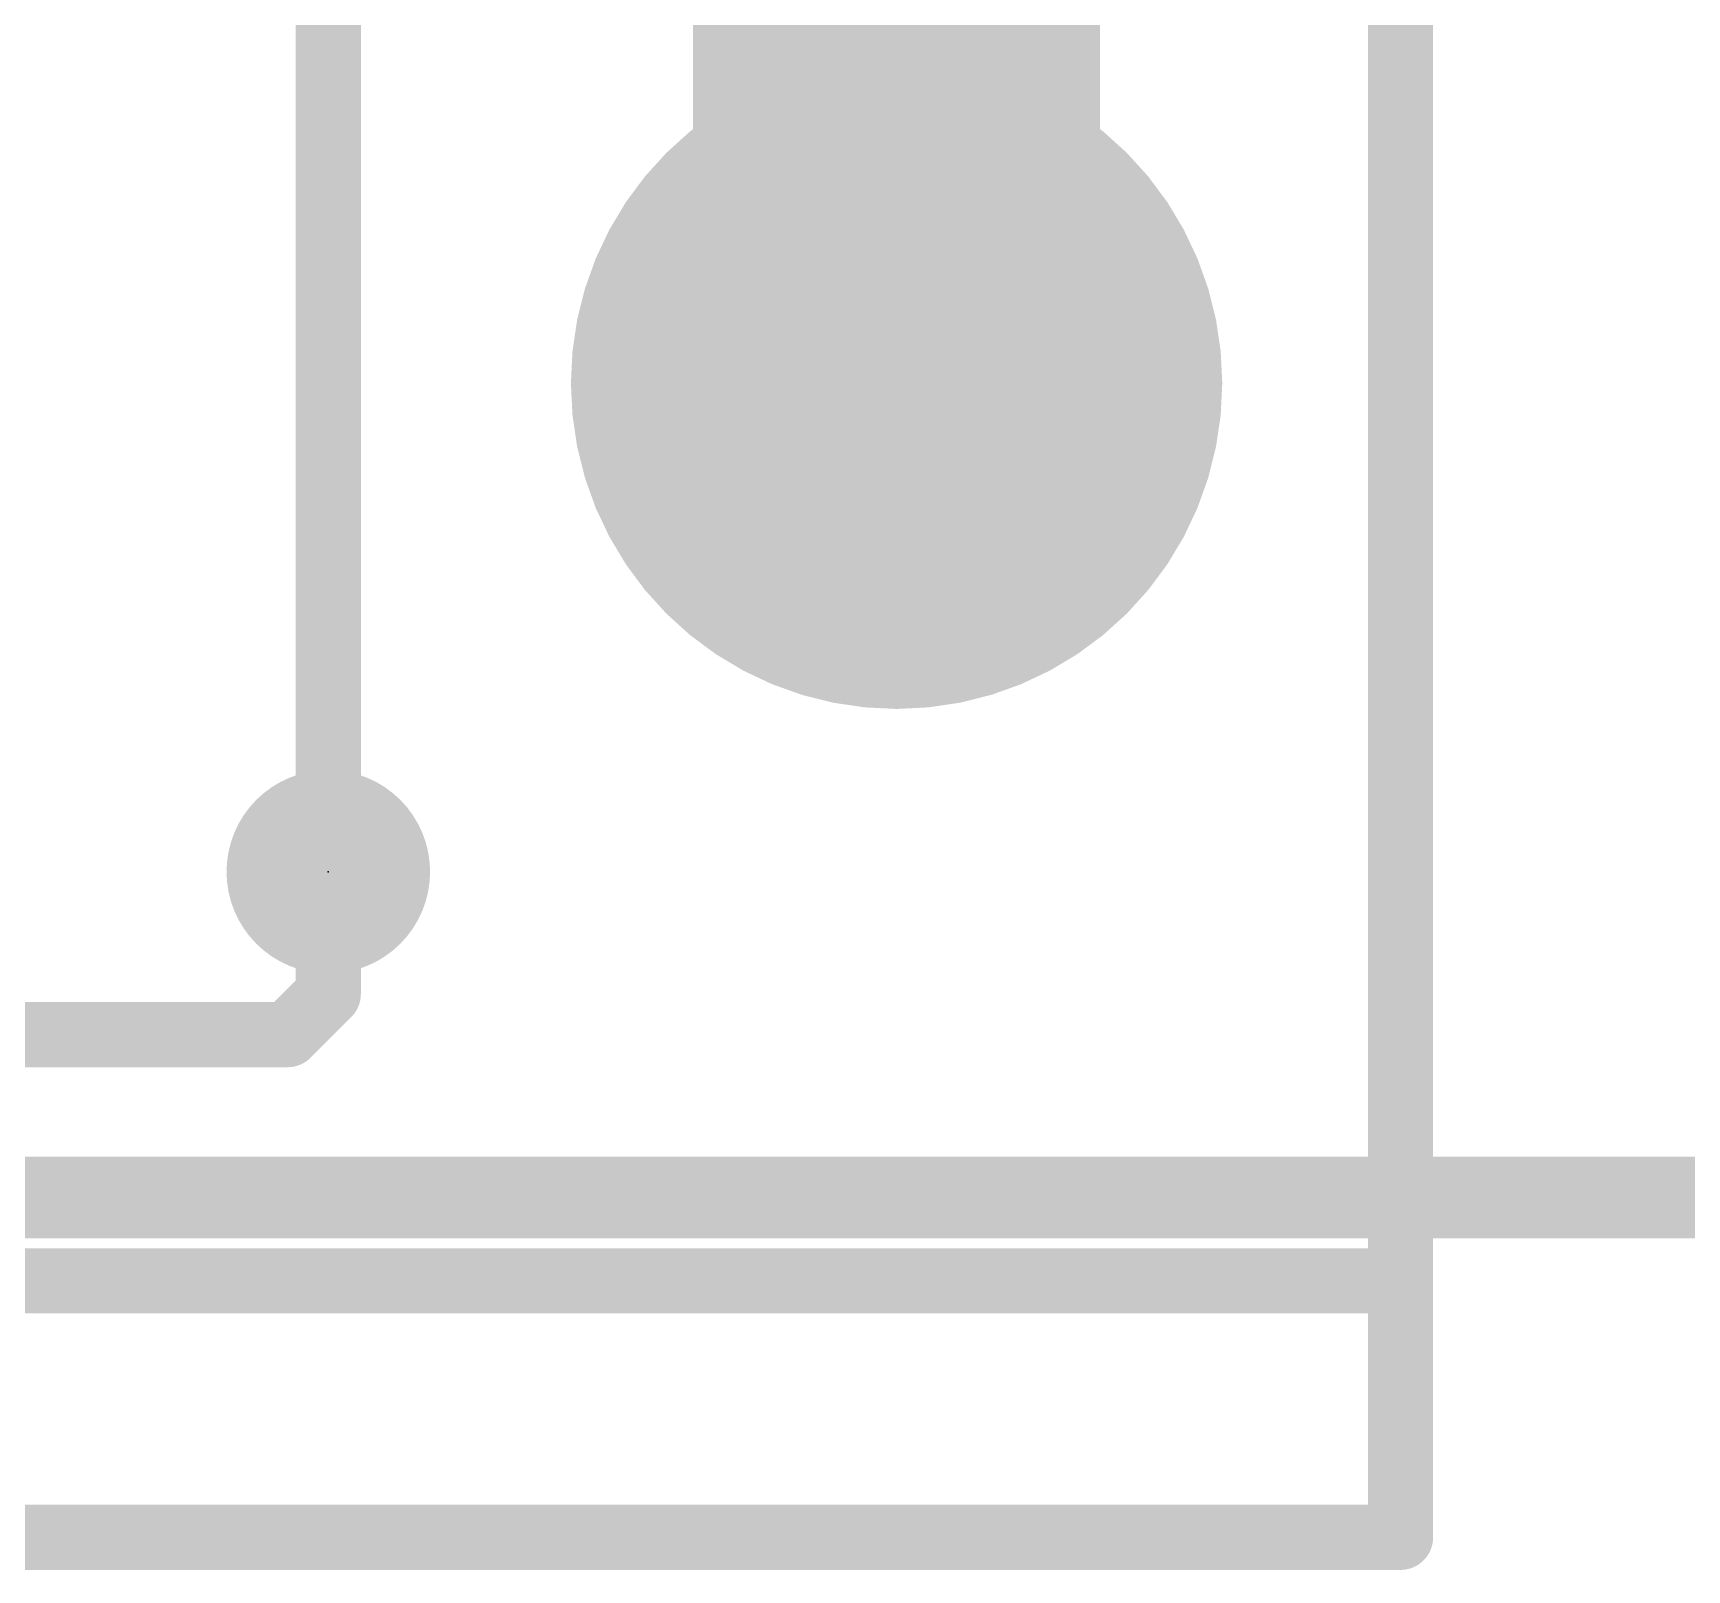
# Model space of a CAD drawing. Extents: x -9 to 98, y -32 to 31.
# Drawn here: x 3.4 to 8.56, y -1.16 to 3.63 of the extents above; entities that cross this region are included whole.
import ezdxf

# ---------------------------------------------------------------- set-up
doc = ezdxf.new("R2010")
doc.units = 0
for name, color, linetype in [('1', 12, 'CONTINUOUS'), ('16', 132, 'CONTINUOUS'), ('17', 110, 'CONTINUOUS'), ('20', 31, 'CONTINUOUS'), ('21', 41, 'CONTINUOUS'), ('23', 53, 'CONTINUOUS'), ('51', 53, 'CONTINUOUS')]:
    doc.layers.add(name, color=color, linetype=linetype)

# ---------------------------------------------------------------- blocks, each defined once
blk = doc.blocks.new('ROUNDP')
at = {"const_width": 0.5}
blk.add_lwpolyline([(0, -0.25, 1), (0, 0.25, 1), (0, -0.25)], format="xyb", dxfattribs=at)
blk = doc.blocks.new('PIE')
at = {"const_width": 0.5}
blk.add_lwpolyline([(0, -0.25, 1), (0, 0.25, 1), (0, -0.25)], format="xyb", dxfattribs=at)

msp = doc.modelspace()

# ---------------------------------------------------------------- linework, layer by layer
at = {"layer": '1', "const_width": 1.27}
msp.add_lwpolyline([(6.0908, 2.54), (6.0908, 4.5668)], dxfattribs=at)
at = {"layer": '1', "const_width": 0.635}
msp.add_lwpolyline([(5.7733, 2.54, 1), (6.4083, 2.54)], format="xyb", dxfattribs=at)
at = {"layer": '16'}
for points, const_width in [([(4.318, 3.81), (4.318, 0.635)], 0.2032), ([(4.318, 0.635), (4.191, 0.508)], 0.2032), ([(4.191, 0.508), (1.27, 0.508)], 0.2032), ([(26.035, 0), (0, 0)], 0.254)]:
    msp.add_lwpolyline(points, dxfattribs=dict(at, const_width=const_width))
at = {"layer": '16', "const_width": 0.1016}
for points in [[(4.3539, 0.5991, 1), (4.2821, 0.6709)], [(4.2672, 0.635, 1), (4.3688, 0.635)], [(4.1551, 0.5439, 1), (4.2269, 0.4721)], [(4.191, 0.4572, 1), (4.191, 0.5588)]]:
    msp.add_lwpolyline(points, format="xyb", dxfattribs=at)
at = {"layer": '20', "const_width": 0.2032}
msp.add_lwpolyline([(1.27, 0), (29.8325, 0)], dxfattribs=at)
at = {"layer": '21', "const_width": 0.2032}
for points in [[(7.663, 5.94), (7.663, -0.26)], [(7.663, -0.26), (0.663, -0.26)], [(7.663, -0.26), (7.663, -1.06)], [(7.663, -1.06), (0.663, -1.06)]]:
    msp.add_lwpolyline(points, dxfattribs=at)
at = {"layer": '21', "const_width": 0.1016}
for points in [[(7.7138, -0.26, 1), (7.6122, -0.26)], [(7.663, -0.3108, 1), (7.663, -0.2092)], [(7.6122, -0.26, 1), (7.7138, -0.26)], [(7.663, -1.1108, 1), (7.663, -1.0092)], [(7.6122, -1.06, 1), (7.7138, -1.06)]]:
    msp.add_lwpolyline(points, format="xyb", dxfattribs=at)
at = {"layer": '23'}
msp.add_point((4.318, 1.016), dxfattribs=at)
at = {"layer": '51', "const_width": 0.0254}
msp.add_lwpolyline([(5.913, 2.1082, 1), (5.913, 2.9718, 1), (5.913, 2.1082)], format="xyb", dxfattribs=at)

# ---------------------------------------------------------------- block references
at = {"layer": '1', "xscale": 0.635, "yscale": 0.635}
msp.add_blockref('PIE', (4.318, 1.016), dxfattribs=at)
at = {"layer": '17', "xscale": 2.032, "yscale": 2.032}
msp.add_blockref('ROUNDP', (6.0908, 2.54), dxfattribs=at)
msp.add_blockref('ROUNDP', (6.0908, 2.54), dxfattribs=at)

doc.saveas('drawing.dxf')
